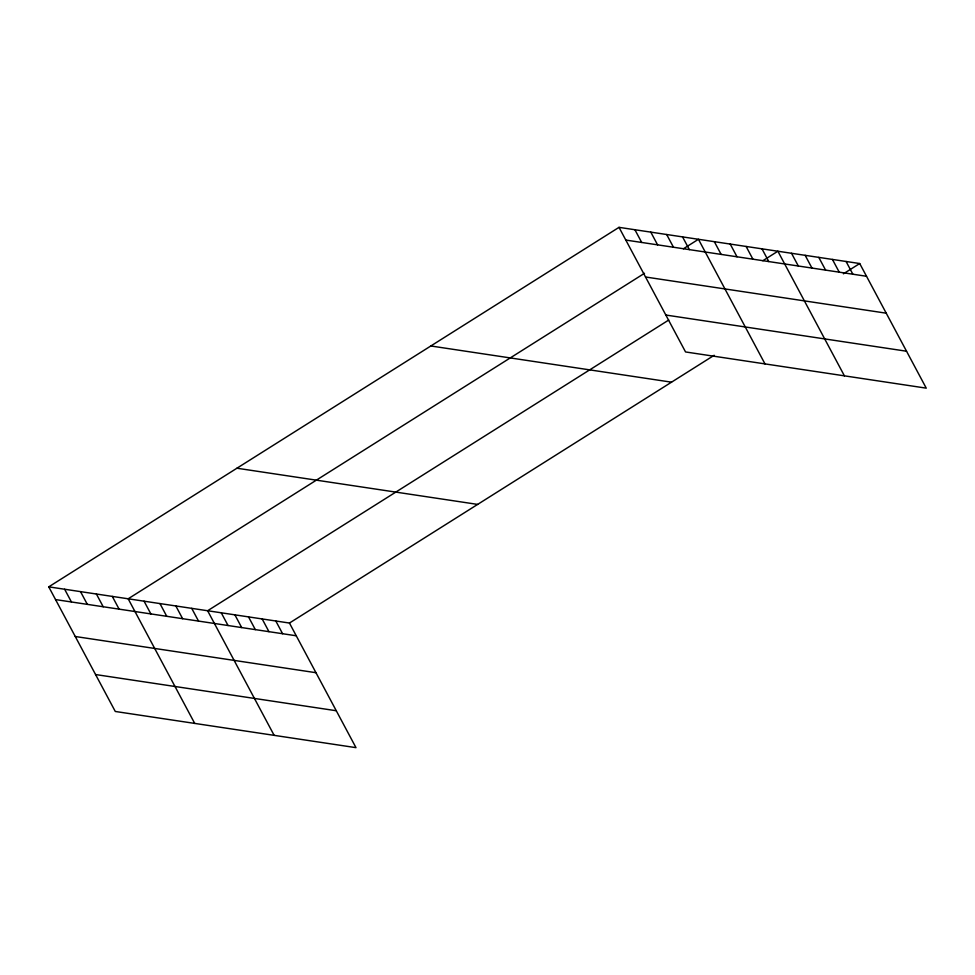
<?xml version="1.0" encoding="UTF-8"?>
<svg xmlns="http://www.w3.org/2000/svg" width="975" height="975" viewBox="0 0 975 975"><rect width="100%" height="100%" fill="white"/><g stroke="black" fill="none" stroke-linecap="round" stroke-linejoin="round"><path stroke-width="1.46" d="M48.75 586.852L289.453 623.049L355.985 747.654L115.282 711.47L48.75 586.852L619.015 227.346L859.718 263.53L926.25 388.148L685.547 351.951L619.015 227.346M644.499 273.293L128.176 598.796L194.72 723.413M683.39 248.783L698.441 239.289L764.985 363.894M668.728 320.044L207.614 610.74L274.146 735.357M762.828 260.727L777.879 251.233L844.411 375.838M289.453 623.049L714.188 355.278M843.399 273.817L859.718 263.53M625.816 240.069L866.507 276.266M645.523 276.998L886.226 313.182M665.84 315.035L906.531 351.219M430.828 345.979L671.531 382.176M236.937 468.219L477.64 504.404M55.551 599.588L296.242 635.773M75.258 636.504L315.961 672.701M95.574 674.542L336.265 710.738M846.081 261.483L852.869 274.219M832.431 259.435L839.231 272.159M818.793 257.388L825.593 270.112M805.155 255.328L811.956 268.064M791.517 253.281L798.318 266.004M761.987 248.844L768.787 261.568M746.107 246.456L752.907 259.179M730.214 244.067L737.015 256.791M714.334 241.678L721.134 254.402M682.561 236.901L689.362 249.624M666.668 234.512L673.469 247.236M650.788 232.123L657.589 244.847M634.908 229.734L641.696 242.458M275.815 621.002L282.604 633.726M262.165 618.942L268.966 631.678M248.527 616.895L255.328 629.618M234.89 614.847L241.69 627.571M221.252 612.788L228.053 625.523M191.722 608.351L198.522 621.087M175.841 605.962L182.63 618.698M159.949 603.574L166.749 616.31M144.068 601.185L150.869 613.921M112.296 596.408L119.096 609.143M96.403 594.019L103.204 606.755M80.523 591.63L87.323 604.366M64.63 589.241L71.431 601.977"/></g></svg>
